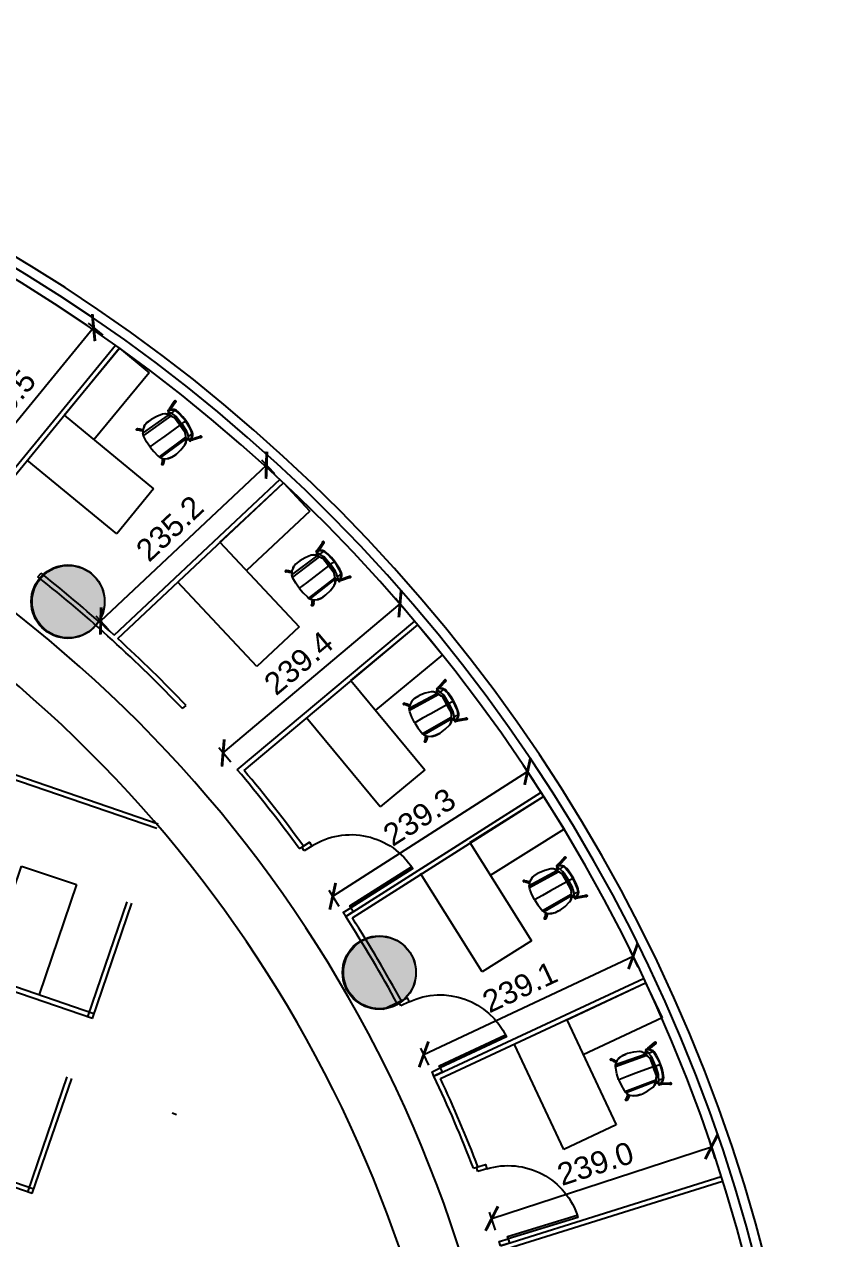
# Model space of a CAD drawing. Extents: x 53439 to 79867, y -144071 to -73305.
# Drawn here: x 73176 to 73996, y -97511 to -96255 of the extents above; entities that cross this region are included whole.
import ezdxf

# ---------------------------------------------------------------- set-up
doc = ezdxf.new("R2010")
doc.units = 0
doc.header["$LTSCALE"] = 0.1
doc.header["$MEASUREMENT"] = 0
doc.header["$PDMODE"] = 35
doc.header["$PDSIZE"] = -0.8
doc.layers.get('0').update_dxf_attribs({"linetype": 'CONTINUOUS'})
doc.layers.get('DEFPOINTS').update_dxf_attribs({"linetype": 'CONTINUOUS'})
for name, color, linetype in [('DOOR', 30, 'CONTINUOUS'), ('LAYER4', 130, 'CONTINUOUS'), ('THIN_HA', 253, 'CONTINUOUS'), ('WALL', 6, 'CONTINUOUS'), ('WIN', 102, 'CONTINUOUS')]:
    doc.layers.add(name, color=color, linetype=linetype)
doc.styles.add('1MM', font='arial.ttf')
doc.dimstyles.new('KRI', dxfattribs={"dimtxt": 23, "dimasz": 20, "dimexe": 7, "dimexo": 0, "dimgap": 9, "dimtad": 1, "dimdec": 1, "dimzin": 1, "dimtxsty": '1MM', "dimblk": 'ARCHTICK', "dimcen": 0.5, "dimclrd": 252, "dimclre": 252, "dimclrt": 7, "dimaunit": 1, "dimadec": 8, "dimazin": 3, "dimtfac": 1, "dimtdec": 1, "dimtmove": 0, "dimatfit": 3})

# ---------------------------------------------------------------- blocks, each defined once
blk = doc.blocks.new('HYTYH')
at = {"layer": 'THIN_HA', "linetype": 'CONTINUOUS', "ltscale": 0.1}
h = blk.add_hatch(color=2, dxfattribs=at)
edge = h.paths.add_edge_path()
edge.add_arc((-6790.212, -1139.994), 0.38, 0, 360)
h = blk.add_hatch(color=2, dxfattribs=at)
edge = h.paths.add_edge_path()
edge.add_arc((-6786.992, -1143.832), 0.38, 0, 360)
at = {"layer": 'THIN_HA', "color": 2, "linetype": 'CONTINUOUS', "ltscale": 0.1}
for centre in [(-6790.212, -1139.994), (-6786.992, -1143.832)]:
    blk.add_circle(centre, 0.38, dxfattribs=at)
blk = doc.blocks.new('A$C743E0E8D')
at = {"layer": 'WALL', "color": 7, "linetype": 'CONTINUOUS', "ltscale": 0.1}
for p, q in [((-120, 0), (0, 0)), ((-120, -60), (-120, 0)), ((0, -60), (-120, -60)), ((-40, -150), (-40, -60)), ((0, -60), (0, -150)), ((0, -150), (-40, -150))]:
    blk.add_line(p, q, dxfattribs=at)
blk = doc.blocks.new('A$C41B10BC9')
at = {"color": 7, "linetype": 'CONTINUOUS'}
for points in [[(-5.68, 9.37), (-5.71, 9.58), (-5.54, 9.7), (-5.41, 9.61)], [(-5.49, 9.7), (-5.54, 9.7), (-5.54, 9.7)], [(-5.08, 9.2), (-5.54, 9.7), (-5.54, 9.7)], [(-5.49, 9.7), (-5.51, 9.71), (-5.51, 9.71)], [(-5.41, 9.66), (-5.46, 9.66), (-5.46, 9.66)], [(-5.41, 9.61), (-5.43, 9.63), (-5.43, 9.63)], [(-4.95, 9.1), (-5.41, 9.61), (-5.41, 9.61)], [(0, 9.53), (-0.08, 9.53), (-1.56, 9.45), (-3.04, 9.23), (-3.38, 9.15)], [(2.6, 0.13), (2.42, 0), (0, 0), (0, 4.78), (0, 7.2), (0, 9.53), (0.08, 9.53), (1.57, 9.45), (3.06, 9.23), (3.52, 9.15)], [(5.43, 9.61), (4.96, 9.1), (4.96, 9.1)], [(5.1, 9.2), (5.56, 9.7), (5.56, 9.7)], [(5.38, 9.58), (5.38, 9.61), (5.43, 9.66)], [(5.38, 9.61), (5.43, 9.66), (5.43, 9.61)], [(5.43, 9.61), (5.41, 9.63), (5.41, 9.63)], [(5.56, 9.7), (5.43, 9.61), (5.43, 9.61)], [(5.68, 9.37), (5.73, 9.58), (5.56, 9.7)], [(5.59, 9.7), (5.56, 9.7), (5.56, 9.7)], [(5.59, 9.7), (5.59, 9.71), (5.59, 9.71)], [(5.68, 9.66), (5.64, 9.7), (5.64, 9.7)], [(-5.71, 9.4), (-5.68, 9.4), (-5.68, 9.37)], [(-5.63, 9.32), (-5.68, 9.37), (-5.71, 9.37)], [(-5.68, 9.37), (-5.25, 8.85), (-5.25, 8.85)], [(-5.16, 7.58), (-5.38, 7.11), (-5.49, 6.57), (-5.54, 5.51)], [(-5.08, 9.2), (-5.25, 9.07), (-5.25, 8.85)], [(-5.25, 8.85), (-5.16, 8.82), (-5.03, 8.69), (-4.65, 8.34)], [(-5.16, 7.63), (-5.16, 7.58), (-5.16, 7.58)], [(-4.95, 9.1), (-5.08, 9.2), (-5.08, 9.2)], [(-4.4, 8.6), (-4.78, 8.98), (-4.91, 9.07), (-4.95, 9.1)], [(-3.29, 0.51), (-3.38, 9.15), (-3.94, 8.94)], [(3.44, 0.6), (3.52, 9.15), (3.86, 8.98)], [(4.96, 9.1), (4.91, 9.07), (4.8, 8.98), (4.42, 8.6)], [(4.67, 8.34), (5.1, 8.69), (5.18, 8.82), (5.26, 8.85)], [(4.96, 9.1), (5.1, 9.2), (5.1, 9.2)], [(5.1, 9.2), (5.26, 9.07), (5.26, 8.85)], [(5.18, 7.58), (5.13, 7.66), (5.13, 7.66)], [(5.18, 7.58), (5.18, 7.63), (5.18, 7.63)], [(5.56, 5.51), (5.51, 6.52), (5.21, 7.5)], [(5.26, 8.85), (5.68, 9.37), (5.68, 9.37)], [(-5.54, 5.51), (-5.56, 5.53), (-5.56, 5.53)], [(-5.54, 5.51), (-5.56, 5.53), (-5.56, 5.53)], [(-5.54, 5.51), (-5.56, 5.53), (-5.56, 5.53)], [(-5.54, 5.51), (-5.56, 5.53), (-5.56, 5.53)], [(-5.54, 5.08), (-5.56, 5.1), (-5.56, 5.1)], [(-5.54, 5.08), (-5.54, 5.51), (-5.54, 5.51)], [(-4.91, 1.9), (-5.33, 3.47), (-5.54, 5.08)], [(5.56, 5.08), (5.34, 3.47), (4.91, 1.9)], [(5.56, 5.51), (5.54, 5.53), (5.54, 5.53)], [(5.56, 5.51), (5.54, 5.53), (5.54, 5.53)], [(5.56, 5.51), (5.54, 5.53), (5.54, 5.53)], [(5.56, 5.08), (5.54, 5.1), (5.54, 5.1)], [(5.56, 5.51), (5.56, 5.08), (5.56, 5.08)], [(-4.91, 1.9), (-4.91, 1.92), (-4.91, 1.92)], [(-4.15, 0.93), (-4.62, 1.36), (-4.91, 1.87), (-4.91, 1.9)], [(-4.86, 0.25), (-4.91, 0.08), (-4.91, 0.08)], [(-4.86, 0.25), (-4.91, 0.08), (-4.91, 0.08)], [(-4.91, 0.08), (-4.86, 0.25), (-4.86, 0.25)], [(-4.86, 0.22), (-4.91, 0), (-4.91, 0)], [(-4.91, 0.08), (-4.91, 0.1), (-4.91, 0.1)], [(-4.91, 0.08), (-4.91, 0), (-4.91, 0)], [(-4.91, 0), (-4.81, -0.13), (-4.62, -0.46)], [(-4.1, -0.98), (-4.57, -0.33), (-4.86, 0.22), (-4.86, 0.25), (-4.88, 0.26), (-4.81, 0.3), (-4.65, 0.3), (-4.4, 0.22), (-4.1, 0.05)], [(-4.86, 0.25), (-4.88, 0.26), (-4.88, 0.26)], [(-3.72, -0.08), (-4.27, 0.13), (-4.53, 0.22), (-4.65, 0.3)], [(-4.1, 0.73), (-4.57, 0.25), (-4.57, 0.25)], [(-4.19, 0.08), (-3.86, 0.43), (-3.86, 0.43)], [(-4.1, 0.98), (-4.15, 0.93), (-4.15, 0.93)], [(-3.29, 0.46), (-4.15, 0.93), (-4.15, 0.93)], [(-3.97, 0.84), (-4.1, 0.73), (-4.1, 0.73)], [(-3.97, 0.63), (-4.02, 0.63), (-4.02, 0.68), (-4.05, 0.68), (-4.05, 0.73), (-4.1, 0.73)], [(-3.86, 0.43), (-3.86, 0.46), (-3.89, 0.51), (-3.94, 0.55), (-3.94, 0.6), (-3.97, 0.63)], [(-3.86, 0.43), (-3.64, 0.63), (-3.64, 0.63)], [(-2.58, 0.13), (-3.29, 0.51), (-3.81, 0.81)], [(-2.8, 0.25), (-3.29, 0.46), (-3.29, 0.46)], [(-2.8, 0.25), (-2.7, 0.22), (-2.7, 0.22)], [(0, 0), (0, -0.03), (-2.37, -0.03), (-2.58, 0.13)], [(-2.23, -0.3), (-2.42, 0), (-2.42, 0)], [(2.3, -0.13), (2.42, 0), (2.3, -0.17)], [(2.6, 0.13), (3.44, 0.6), (3.77, 0.76)], [(2.71, 0.22), (2.85, 0.25), (2.85, 0.25)], [(4.15, 0.93), (3.31, 0.46), (2.85, 0.25)], [(3.66, 0.63), (3.86, 0.43), (3.86, 0.43)], [(4.62, 0.3), (4.2, 0.08), (3.69, -0.13)], [(3.99, 0.63), (3.94, 0.6), (3.94, 0.55), (3.9, 0.51), (3.86, 0.46), (3.86, 0.43)], [(3.86, 0.43), (4.24, 0.08), (4.24, 0.08)], [(4.12, 0.73), (3.99, 0.84), (3.99, 0.84)], [(4.12, 0.73), (4.07, 0.68), (4.04, 0.63), (3.99, 0.63)], [(4.15, 0.93), (4.12, 0.98), (4.12, 0.98)], [(4.58, 0.25), (4.12, 0.73), (4.12, 0.73)], [(4.62, 0.3), (4.83, 0.3), (4.88, 0.25), (4.86, 0.26), (4.88, 0.22), (4.58, -0.33), (4.12, -0.98)], [(4.15, 0.93), (4.62, 1.36), (4.91, 1.87), (4.91, 1.9)], [(4.91, 0), (4.83, -0.13), (4.62, -0.46)], [(4.88, 0.25), (4.86, 0.26), (4.86, 0.26)], [(4.91, 0.08), (4.88, 0.25), (4.88, 0.25)], [(4.88, 0.22), (4.91, 0), (4.91, 0)], [(4.91, 1.9), (4.91, 1.92), (4.91, 1.92)], [(4.91, 0.08), (4.91, 0.1), (4.91, 0.1)], [(4.91, 0), (4.91, 0.08), (4.91, 0.08)], [(-5.41, -2.66), (-5.41, -2.71), (-5.46, -2.75), (-5.49, -2.8), (-5.49, -2.83), (-5.54, -2.83), (-5.59, -2.83), (-5.63, -2.88), (-5.68, -2.83), (-5.71, -2.83), (-5.76, -2.83), (-5.79, -2.8), (-5.79, -2.75), (-5.84, -2.71), (-5.86, -2.7)], [(-5.84, -2.58), (-5.84, -2.63), (-5.84, -2.63)], [(-5.84, -2.71), (-5.71, -2.83), (-5.49, -2.8)], [(-5, -0.33), (-5.79, -2.58), (-5.79, -2.58)], [(-5.71, -2.45), (-5.76, -2.5), (-5.79, -2.55), (-5.79, -2.58), (-5.79, -2.63), (-5.79, -2.66), (-5.79, -2.71), (-5.76, -2.75), (-5.71, -2.8), (-5.68, -2.8), (-5.63, -2.8), (-5.59, -2.8), (-5.54, -2.8), (-5.49, -2.8), (-5.49, -2.75), (-5.46, -2.71), (-5.46, -2.66), (-5.41, -2.63), (-5.46, -2.58), (-5.46, -2.55)], [(-5.46, -2.75), (-5.48, -2.75), (-5.48, -2.75)], [(-5.46, -2.71), (-4.65, -0.46), (-4.65, -0.46)], [(-5.41, -2.66), (-5.41, -2.71), (-5.46, -2.71)], [(-4.86, -0.03), (-5, -0.33), (-5, -0.33)], [(-4.78, -0.22), (-4.81, -0.25), (-4.86, -0.33), (-4.91, -0.38), (-4.91, -0.43), (-4.95, -0.46), (-4.95, -0.51)], [(-4.65, -0.46), (-4.65, -0.43), (-4.65, -0.43)], [(-2.45, -1.82), (-2.99, -1.69), (-3.51, -1.57), (-3.86, -1.39), (-4.1, -1.19), (-4.4, -0.81), (-4.62, -0.46)], [(-3.81, -1.22), (-4.1, -0.98), (-4.1, -0.98)], [(-4.1, -1.19), (-4.1, -0.98), (-4.1, -0.98)], [(-3.72, -0.13), (-3.72, -0.25), (-3.76, -0.51), (-3.76, -0.81), (-3.81, -1.22)], [(-3.81, -1.22), (-3.21, -1.44), (-2.45, -1.65), (-1.22, -1.77), (0, -1.87)], [(-2.42, -0.55), (-2.45, -0.51), (-2.58, -0.46), (-2.75, -0.43), (-3.76, -0.08)], [(-3.76, -0.08), (-3.72, -0.13), (-3.72, -0.13)], [(0, -0.63), (-2.23, -0.55), (-2.5, -0.55)], [(-2.45, -1.82), (-2.45, -1.65), (-2.45, -1.65)], [(0, -1.99), (-1.22, -1.95), (-2.45, -1.82)], [(-2.37, -0.03), (-2.28, -0.13), (-2.28, -0.13)], [(0, -0.63), (0, -0.6), (0, -0.43), (0, -0.17), (-2.28, -0.13)], [(-2.28, -0.13), (-2.2, -0.43), (-2.2, -0.46), (-2.23, -0.55)], [(-2.28, -0.13), (-2.23, -0.3), (-2.2, -0.51)], [(0, -0.63), (-2.23, -0.55), (-2.25, -0.55)], [(-2.2, -0.46), (-2.2, -0.43), (-2.2, -0.43)], [(0, -0.03), (0, -0.17), (0, -0.17)], [(3.69, -0.13), (2.8, -0.43), (2.42, -0.51), (1.95, -0.6), (0, -0.68)], [(2.25, -0.55), (2.2, -0.46), (2.2, -0.43), (2.3, -0.13), (0, -0.17)], [(4.62, -0.46), (4.42, -0.81), (4.12, -1.19), (3.86, -1.39), (3.52, -1.57), (3.01, -1.69), (2.47, -1.82), (1.24, -1.95), (0, -1.99)], [(2.2, -0.55), (0, -0.6), (0, -0.6)], [(2.08, -0.55), (0, -0.63), (0, -0.68), (0, -0.76), (0, -0.98), (0, -1.27), (0, -1.49), (0, -1.6), (0, -1.87)], [(3.74, -1.27), (3.18, -1.49), (2.47, -1.65), (1.24, -1.77), (0, -1.87)], [(0, -1.87), (0, -1.99), (0, -1.99)], [(2.2, -0.51), (2.25, -0.3), (2.3, -0.13)], [(2.2, -0.46), (2.2, -0.43), (2.2, -0.43)], [(2.3, -0.17), (2.25, -0.3), (2.25, -0.3)], [(2.47, -1.65), (2.47, -1.82), (2.47, -1.82)], [(3.69, -0.13), (3.66, -0.25), (3.69, -0.51), (3.69, -0.84), (3.74, -1.27)], [(3.69, -0.13), (3.67, -0.12), (3.67, -0.12)], [(3.74, -1.27), (3.94, -1.14), (4.12, -0.98)], [(4.12, -0.98), (4.12, -1.19), (4.12, -1.19)], [(4.67, -0.43), (4.67, -0.46), (4.67, -0.46)], [(4.67, -0.46), (5.48, -2.71), (5.48, -2.71)], [(4.8, -0.22), (4.83, -0.25), (4.88, -0.33), (4.91, -0.38), (4.91, -0.43), (4.96, -0.46), (5, -0.51)], [(5.05, -0.33), (4.88, -0.03), (4.88, -0.03)], [(5.81, -2.58), (5.05, -0.33), (5.05, -0.33)], [(5.48, -2.75), (5.46, -2.75), (5.46, -2.75)], [(5.48, -2.71), (5.51, -2.75), (5.56, -2.8), (5.59, -2.8), (5.64, -2.8), (5.68, -2.8), (5.73, -2.8), (5.77, -2.75), (5.81, -2.71), (5.81, -2.66), (5.86, -2.63), (5.81, -2.58), (5.81, -2.55), (5.77, -2.5), (5.73, -2.45)], [(5.56, -2.83), (5.68, -2.88), (5.73, -2.83), (5.86, -2.66)], [(5.68, -2.88), (5.68, -2.83), (5.68, -2.83)], [(5.73, -2.83), (5.71, -2.83), (5.71, -2.83)], [(5.86, -2.63), (5.86, -2.58), (5.86, -2.58)]]:
    blk.add_lwpolyline(points, dxfattribs=at)
for points in [[(-5.68, 9.37), (-5.68, 9.37)], [(-5.54, 5.08), (-5.54, 5.51), (-5.49, 6.49), (-5.25, 7.41), (-4.73, 8.26), (-4.4, 8.6), (-4.02, 8.9), (-3.94, 8.94), (-3.81, 0.81), (-4.1, 0.98), (-4.57, 1.36), (-4.91, 1.9), (-5.33, 3.47)], [(5.56, 5.08), (5.34, 3.47), (4.91, 1.9), (4.58, 1.36), (4.12, 0.98), (3.77, 0.76), (3.86, 8.98), (4.04, 8.9), (4.42, 8.6), (4.75, 8.26), (5.26, 7.41), (5.51, 6.49), (5.56, 5.51), (5.54, 5.53)], [(5.68, 9.37), (5.68, 9.37)], [(4.88, 0.25), (4.91, 0.08)], [(-5.76, -2.63), (-5.76, -2.58), (-5.76, -2.55), (-5.76, -2.5), (-5.71, -2.45), (-5.68, -2.45), (-5.63, -2.42), (-5.59, -2.45), (-5.54, -2.45), (-5.49, -2.45), (-5.49, -2.5), (-5.46, -2.5), (-5.46, -2.55), (-5.46, -2.58), (-5.46, -2.63), (-5.46, -2.66), (-5.49, -2.71), (-5.54, -2.75), (-5.59, -2.75), (-5.63, -2.75), (-5.68, -2.75), (-5.71, -2.71), (-5.76, -2.66)], [(0, -0.63), (0, -0.63)], [(5.64, -2.75), (5.59, -2.75), (5.56, -2.75), (5.51, -2.71), (5.51, -2.66), (5.48, -2.66), (5.48, -2.63), (5.48, -2.58), (5.48, -2.55), (5.48, -2.5), (5.51, -2.5), (5.56, -2.45), (5.59, -2.45), (5.64, -2.42), (5.68, -2.45), (5.73, -2.45), (5.77, -2.5), (5.77, -2.55), (5.81, -2.58), (5.81, -2.63), (5.77, -2.66), (5.77, -2.71), (5.73, -2.71), (5.68, -2.75)], [(5.68, -2.83), (5.68, -2.83)]]:
    blk.add_lwpolyline(points, close=True, dxfattribs=at)
for points in [[(-5.51, 9.7), (-5.61, 9.71), (-5.71, 9.66), (-5.74, 9.58), (-5.74, 9.58), (-5.77, 9.5), (-5.74, 9.38), (-5.66, 9.35)], [(-5.51, 9.7), (-5.61, 9.71), (-5.69, 9.68), (-5.73, 9.6), (-5.73, 9.6), (-5.77, 9.53), (-5.76, 9.43), (-5.69, 9.37)], [(-5.51, 9.7), (-5.59, 9.71), (-5.69, 9.68), (-5.73, 9.61), (-5.73, 9.61), (-5.77, 9.53), (-5.76, 9.45), (-5.71, 9.38)], [(-5.43, 9.65), (-5.48, 9.7), (-5.54, 9.71), (-5.61, 9.7), (-5.61, 9.7), (-5.68, 9.68), (-5.73, 9.63), (-5.74, 9.56)], [(5.73, 9.46), (5.74, 9.55), (5.71, 9.63), (5.63, 9.68), (5.63, 9.68), (5.54, 9.71), (5.46, 9.7), (5.39, 9.65)], [(5.63, 9.35), (5.69, 9.38), (5.73, 9.45), (5.73, 9.53), (5.73, 9.53), (5.71, 9.61), (5.66, 9.68), (5.59, 9.7)], [(5.66, 9.37), (5.71, 9.4), (5.74, 9.48), (5.73, 9.55), (5.73, 9.55), (5.71, 9.61), (5.66, 9.68), (5.59, 9.7)], [(5.68, 9.38), (5.73, 9.43), (5.74, 9.5), (5.71, 9.56), (5.71, 9.56), (5.69, 9.63), (5.64, 9.68), (5.59, 9.7)], [(-5.82, -2.55), (-5.86, -2.6), (-5.84, -2.66), (-5.81, -2.71), (-5.81, -2.71), (-5.77, -2.76), (-5.71, -2.8), (-5.64, -2.8)], [(-5.82, -2.66), (-5.81, -2.75), (-5.73, -2.8), (-5.64, -2.8), (-5.64, -2.8), (-5.56, -2.8), (-5.48, -2.73), (-5.46, -2.65)], [(-5.82, -2.66), (-5.81, -2.73), (-5.74, -2.8), (-5.66, -2.8), (-5.66, -2.8), (-5.58, -2.8), (-5.49, -2.75), (-5.48, -2.68)], [(-5.82, -2.7), (-5.81, -2.78), (-5.74, -2.83), (-5.66, -2.83), (-5.66, -2.83), (-5.58, -2.85), (-5.49, -2.8), (-5.48, -2.71)], [(-4.98, -0.5), (-4.95, -0.53), (-4.86, -0.56), (-4.81, -0.55), (-4.81, -0.55), (-4.75, -0.53), (-4.68, -0.5), (-4.67, -0.43)], [(4.63, -0.43), (4.67, -0.5), (4.72, -0.53), (4.78, -0.55), (4.78, -0.55), (4.85, -0.56), (4.91, -0.53), (4.95, -0.5)], [(5.43, -2.65), (5.43, -2.7), (5.44, -2.75), (5.49, -2.8), (5.49, -2.8), (5.54, -2.83), (5.59, -2.85), (5.66, -2.83)], [(5.63, -2.8), (5.68, -2.8), (5.74, -2.76), (5.77, -2.71), (5.77, -2.71), (5.81, -2.66), (5.82, -2.6), (5.81, -2.55)], [(5.64, -2.8), (5.71, -2.78), (5.76, -2.75), (5.79, -2.7), (5.79, -2.7), (5.81, -2.63), (5.81, -2.56), (5.79, -2.52)], [(5.64, -2.8), (5.71, -2.78), (5.76, -2.75), (5.77, -2.7), (5.77, -2.7), (5.81, -2.66), (5.82, -2.6), (5.79, -2.55)], [(5.64, -2.83), (5.71, -2.83), (5.76, -2.8), (5.77, -2.75), (5.77, -2.75), (5.81, -2.7), (5.82, -2.65), (5.79, -2.58)]]:
    blk.add_open_spline(points, degree=3, knots=[0, 0, 0, 0, 0.125, 0.125, 0.125, 0.125001, 1, 1, 1, 1], dxfattribs=at)
for points in [[(-5.74, 9.56), (-5.76, 9.5), (-5.74, 9.43), (-5.71, 9.38)], [(-5.39, 9.58), (-5.41, 9.65), (-5.46, 9.68), (-5.51, 9.7)], [(-5.41, 9.63), (-5.44, 9.66), (-5.48, 9.68), (-5.51, 9.7)], [(-5.43, 9.65), (-5.44, 9.66), (-5.48, 9.68), (-5.51, 9.7)], [(-5.39, 9.58), (-5.39, 9.61), (-5.41, 9.63), (-5.43, 9.65)], [(5.59, 9.7), (5.49, 9.71), (5.39, 9.68), (5.36, 9.6)], [(5.59, 9.7), (5.51, 9.71), (5.44, 9.7), (5.39, 9.65)], [(5.59, 9.7), (5.53, 9.71), (5.46, 9.7), (5.41, 9.66)], [(5.68, 9.38), (5.69, 9.4), (5.71, 9.43), (5.73, 9.46)], [(-5.1, 9.2), (-4.88, 9), (-4.67, 8.79), (-4.45, 8.59)], [(4.45, 8.62), (4.67, 8.84), (4.88, 9.03), (5.1, 9.25)], [(5.63, 9.35), (5.64, 9.35), (5.66, 9.37), (5.68, 9.38)], [(-4, 0.65), (-4.15, 0.51), (-4.29, 0.38), (-4.43, 0.23)], [(4.4, 0.22), (4.27, 0.36), (4.12, 0.51), (3.97, 0.66)], [(-5.79, -2.52), (-5.84, -2.56), (-5.86, -2.65), (-5.82, -2.7)], [(-5.81, -2.52), (-5.84, -2.56), (-5.84, -2.61), (-5.82, -2.66)], [(-5.82, -2.55), (-5.84, -2.58), (-5.84, -2.61), (-5.82, -2.66)], [(-5.82, -2.58), (-5.84, -2.61), (-5.84, -2.66), (-5.82, -2.7)], [(-5.84, -2.66), (-5.84, -2.66), (-5.84, -2.66), (-5.84, -2.65)], [(-5.79, -2.52), (-5.81, -2.53), (-5.82, -2.56), (-5.82, -2.58)], [(-5.66, -2.8), (-5.58, -2.8), (-5.49, -2.75), (-5.48, -2.66)], [(-5.03, -0.3), (-5.05, -0.36), (-5.03, -0.45), (-4.98, -0.5)], [(5, -0.5), (5.05, -0.45), (5.06, -0.36), (5.03, -0.3)], [(5.43, -2.65), (5.43, -2.66), (5.43, -2.68), (5.44, -2.71)], [(5.43, -2.65), (5.44, -2.75), (5.56, -2.81), (5.66, -2.8)], [(5.44, -2.66), (5.46, -2.75), (5.54, -2.8), (5.63, -2.8)], [(5.44, -2.66), (5.48, -2.76), (5.56, -2.81), (5.66, -2.8)], [(5.44, -2.71), (5.48, -2.8), (5.56, -2.85), (5.66, -2.83)], [(5.64, -2.83), (5.73, -2.81), (5.79, -2.75), (5.81, -2.66)], [(5.68, -2.81), (5.68, -2.8), (5.68, -2.8), (5.68, -2.8)], [(5.84, -2.58), (5.82, -2.56), (5.82, -2.53), (5.81, -2.52)], [(5.86, -2.66), (5.86, -2.61), (5.84, -2.56), (5.81, -2.52)]]:
    blk.add_open_spline(points, degree=3, dxfattribs=at)
blk = doc.blocks.new('_ARCHTICK')
at = {"layer": 'WALL', "color": 0, "const_width": 0.15}
blk.add_lwpolyline([(-0.5, -0.5), (0.5, 0.5)], dxfattribs=at)
blk = doc.blocks.new('*D448')
at = {"layer": 'DEFPOINTS', "color": 0, "linetype": 'CONTINUOUS', "ltscale": 0.1}
for p in [(73886.8, -97416.3), (73896.8, -97446.8), (73669.5, -97520.9, 0)]:
    blk.add_point(p, dxfattribs=at)
at = {"layer": 'WALL', "color": 252, "ltscale": 0.1}
for p, q in [((73659.6, -97490.4), (73886.8, -97416.3)), ((73890.7, -97428.2), (73884.7, -97409.7)), ((73663.4, -97502.3), (73657.4, -97483.7))]:
    blk.add_line(p, q, dxfattribs=at)
at = {"layer": 'WALL', "color": 252, "linetype": 'CONTINUOUS', "ltscale": 0.1, "xscale": 20, "yscale": 20, "zscale": 20}
for p, rotation in [((73886.8, -97416.3), 18.05022598997713), ((73659.6, -97490.4), 198.0502259899771)]:
    blk.add_blockref('_ARCHTICK', p, dxfattribs=dict(at, rotation=rotation))
at = {"layer": 'WALL', "color": 7, "linetype": 'CONTINUOUS', "ltscale": 0.1, "insert": (73766.8, -97433.6), "char_height": 23, "attachment_point": 5, "rotation": 18.0502, "style": '1MM'}
blk.add_mtext('239.0', dxfattribs=at)
blk = doc.blocks.new('*D449')
at = {"layer": 'DEFPOINTS', "color": 0, "linetype": 'CONTINUOUS', "ltscale": 0.1}
for p in [(73805.8, -97218.9), (73816.3, -97241.3), (73599.8, -97342.9, 0)]:
    blk.add_point(p, dxfattribs=at)
at = {"layer": 'WALL', "color": 252, "ltscale": 0.1}
for p, q in [((73811.1, -97230.2), (73802.8, -97212.5)), ((73589.3, -97320.5), (73805.8, -97218.9)), ((73594.6, -97331.8), (73586.3, -97314.2))]:
    blk.add_line(p, q, dxfattribs=at)
at = {"layer": 'WALL', "color": 252, "linetype": 'CONTINUOUS', "ltscale": 0.1, "xscale": 20, "yscale": 20, "zscale": 20}
for p, rotation in [((73805.8, -97218.9), 25.1504353222212), ((73589.3, -97320.5), 205.1504353222212)]:
    blk.add_blockref('_ARCHTICK', p, dxfattribs=dict(at, rotation=rotation))
at = {"layer": 'WALL', "color": 7, "linetype": 'CONTINUOUS', "ltscale": 0.1, "insert": (73688.7, -97250.9), "char_height": 23, "attachment_point": 5, "rotation": 25.1504, "style": '1MM'}
blk.add_mtext('239.1', dxfattribs=at)
blk = doc.blocks.new('*D450')
at = {"layer": 'DEFPOINTS', "color": 0, "linetype": 'CONTINUOUS', "ltscale": 0.1}
for p in [(73696.6, -97027.8), (73710, -97048.7), (73508.5, -97177.8, 0)]:
    blk.add_point(p, dxfattribs=at)
at = {"layer": 'WALL', "color": 252, "ltscale": 0.1}
for p, q in [((73495.1, -97156.9), (73696.6, -97027.8)), ((73703.3, -97038.3), (73692.8, -97021.9)), ((73501.9, -97167.4), (73491.4, -97151))]:
    blk.add_line(p, q, dxfattribs=at)
at = {"layer": 'WALL', "color": 252, "linetype": 'CONTINUOUS', "ltscale": 0.1, "xscale": 20, "yscale": 20, "zscale": 20}
for p, rotation in [((73696.6, -97027.8), 32.65162921682225), ((73495.1, -97156.9), 212.6516292168222)]:
    blk.add_blockref('_ARCHTICK', p, dxfattribs=dict(at, rotation=rotation))
at = {"layer": 'WALL', "color": 7, "linetype": 'CONTINUOUS', "ltscale": 0.1, "insert": (73584.7, -97074.9), "char_height": 23, "attachment_point": 5, "rotation": 32.6516, "style": '1MM'}
blk.add_mtext('239.3', dxfattribs=at)
blk = doc.blocks.new('*D451')
at = {"layer": 'DEFPOINTS', "color": 0, "linetype": 'CONTINUOUS', "ltscale": 0.1}
for p in [(73564.7, -96854.2), (73579.4, -96871.7), (73396.4, -97026.1, 0)]:
    blk.add_point(p, dxfattribs=at)
at = {"layer": 'WALL', "color": 252, "ltscale": 0.1}
for p, q in [((73572.8, -96863.8), (73560.2, -96848.9)), ((73381.7, -97008.6), (73564.7, -96854.2)), ((73389.8, -97018.2), (73377.2, -97003.3))]:
    blk.add_line(p, q, dxfattribs=at)
at = {"layer": 'WALL', "color": 252, "linetype": 'CONTINUOUS', "ltscale": 0.1, "xscale": 20, "yscale": 20, "zscale": 20}
for p, rotation in [((73564.7, -96854.2), 40.15361989925074), ((73381.7, -97008.6), 220.1536198992507)]:
    blk.add_blockref('_ARCHTICK', p, dxfattribs=dict(at, rotation=rotation))
at = {"layer": 'WALL', "color": 7, "linetype": 'CONTINUOUS', "ltscale": 0.1, "insert": (73459.9, -96915.6), "char_height": 23, "attachment_point": 5, "rotation": 40.1536, "style": '1MM'}
blk.add_mtext('239.4', dxfattribs=at)
blk = doc.blocks.new('*D452')
at = {"layer": 'DEFPOINTS', "color": 0, "linetype": 'CONTINUOUS', "ltscale": 0.1}
for p in [(73426.5, -96710.8), (73440.4, -96725.6), (73269.1, -96886.8, 0)]:
    blk.add_point(p, dxfattribs=at)
at = {"layer": 'WALL', "color": 252, "ltscale": 0.1}
for p, q in [((73255.2, -96872), (73426.5, -96710.8)), ((73435.1, -96719.9), (73421.7, -96705.7)), ((73263.7, -96881.1), (73250.4, -96866.9))]:
    blk.add_line(p, q, dxfattribs=at)
at = {"layer": 'WALL', "color": 252, "linetype": 'CONTINUOUS', "ltscale": 0.1, "xscale": 20, "yscale": 20, "zscale": 20}
for p, rotation in [((73426.5, -96710.8), 43.25149131205222), ((73255.2, -96872), 223.2514913120522)]:
    blk.add_blockref('_ARCHTICK', p, dxfattribs=dict(at, rotation=rotation))
at = {"layer": 'WALL', "color": 7, "linetype": 'CONTINUOUS', "ltscale": 0.1, "insert": (73326.6, -96776.3), "char_height": 23, "attachment_point": 5, "rotation": 43.2515, "style": '1MM'}
blk.add_mtext('235.2', dxfattribs=at)
blk = doc.blocks.new('*D453')
at = {"layer": 'DEFPOINTS', "color": 0, "linetype": 'CONTINUOUS', "ltscale": 0.1}
for p in [(73247.8, -96568.4), (73270.3, -96586.8), (73117.8, -96772.8, 0)]:
    blk.add_point(p, dxfattribs=at)
at = {"layer": 'WALL', "color": 252, "ltscale": 0.1}
for p, q in [((73095.4, -96754.3), (73247.8, -96568.4)), ((73257.5, -96576.3), (73242.4, -96563.9)), ((73105, -96762.3), (73090, -96749.9))]:
    blk.add_line(p, q, dxfattribs=at)
at = {"layer": 'WALL', "color": 252, "linetype": 'CONTINUOUS', "ltscale": 0.1, "xscale": 20, "yscale": 20, "zscale": 20}
for p, rotation in [((73247.8, -96568.4), 50.6566799003297), ((73095.4, -96754.3), 230.6566799003297)]:
    blk.add_blockref('_ARCHTICK', p, dxfattribs=dict(at, rotation=rotation))
at = {"layer": 'WALL', "color": 7, "linetype": 'CONTINUOUS', "ltscale": 0.1, "insert": (73155.6, -96648.2), "char_height": 23, "attachment_point": 5, "rotation": 50.6567, "style": '1MM'}
blk.add_mtext('240.5', dxfattribs=at)
blk = doc.blocks.new('*X463')
at = {"layer": 'DEFPOINTS', "color": 0, "linetype": 'CONTINUOUS', "ltscale": 0.1}
for p in [(72750.4, -96599.1), (73440.6, -97150.3), (73670.3, -97523.3), (72365.5, -97902.1)]:
    blk.add_point(p, dxfattribs=at)
at = {"layer": 'WALL', "color": 252, "ltscale": 0.1}
for p, q in [((72725.6, -96623.8), (72711.8, -96637.5)), ((73645.5, -97548), (73631.7, -97561.7))]:
    blk.add_line(p, q, dxfattribs=at)
blk.add_arc((72331.9, -97935.6), 1358.6, 16.19, 73.5442, dxfattribs=at)
at = {"layer": 'WALL', "color": 7, "linetype": 'CONTINUOUS', "ltscale": 0.1}
blk.add_arc((72820.9, -96658.1), 18.8, 336.8601, 156.8601, dxfattribs=at)
at = {"layer": 'WALL', "color": 252, "linetype": 'CONTINUOUS', "ltscale": 0.1, "xscale": 20, "yscale": 20, "zscale": 20}
for p, rotation in [((72716.7, -96632.6), 163.5442369615338), ((73636.6, -97556.8), 286.1899643741493)]:
    blk.add_blockref('_ARCHTICK', p, dxfattribs=dict(at, rotation=rotation))
at = {"layer": 'WALL', "color": 7, "linetype": 'CONTINUOUS', "ltscale": 0.1, "insert": (72889.1, -96677), "char_height": 23, "attachment_point": 5, "rotation": 336.8601, "style": '1MM'}
blk.add_mtext('1360.0', dxfattribs=at)
blk = doc.blocks.new('A$C764D24B9')
at = {"layer": 'DOOR'}
for points in [[(0.056, 0.111), (0.083, 0.111), (0.083, 1), (0.056, 1)], [(0, 0), (0.056, 0), (0.056, 0.111), (0, 0.111)], [(0.944, 0), (1, 0), (1, 0.111), (0.944, 0.111)]]:
    blk.add_lwpolyline(points, close=True, dxfattribs=at)
blk.add_arc((0.056, 0.111), 0.889, 0, 90, dxfattribs=at)

msp = doc.modelspace()

# ---------------------------------------------------------------- hatches: boundary and pattern name
at = {"layer": 'LAYER4', "linetype": 'CONTINUOUS', "ltscale": 0.1}
h = msp.add_hatch(color=7, dxfattribs=at)
edge = h.paths.add_edge_path()
edge.add_arc((73221.65, -96852.03), 37.5, 0, 360)
h = msp.add_hatch(color=7, dxfattribs=at)
edge = h.paths.add_edge_path()
edge.add_arc((73543.67, -97235.8), 37.5, 0, 360)

# ---------------------------------------------------------------- linework, layer by layer
at = {"layer": 'LAYER4', "color": 7, "linetype": 'CONTINUOUS', "ltscale": 0.1}
for centre in [(73221.65, -96852.03), (73543.67, -97235.8)]:
    msp.add_circle(centre, 37.5, dxfattribs=at)
at = {"layer": 'WALL', "color": 7, "linetype": 'CONTINUOUS', "ltscale": 0.1}
for p, q in [((73117.84, -96772.76, 0), (73270.52, -96586.51)), ((73121.96, -96775.63, 0), (73274.39, -96589.68)), ((73269.1, -96886.83, 0), (73440.67, -96725.42)), ((73272.8, -96890.21, 0), (73444.09, -96729.07)), ((73190.22, -96826.43, 0), (73193.39, -96822.57, 0)), ((73396.43, -97026.06, 0), (73579.98, -96872.29)), ((73403.48, -97026.68, 0), (73583.19, -96876.12)), ((73339.63, -96962.76, 0), (73343.47, -96959.54, 0)), ((73314.71, -97082.18, 0), (73111.33, -97012.45, 0)), ((73313.09, -97086.91, 0), (73114.44, -97018.8, 0)), ((73508.52, -97177.81, 0), (73710.44, -97049.41)), ((73515.44, -97179.34, 0), (73713.12, -97053.63)), ((73460.49, -97107.62, 0), (73464.71, -97104.94, 0)), ((73246.48, -97283.3), (73047.83, -97215.19)), ((73248.1, -97278.57), (73049.45, -97210.46)), ((73599.82, -97342.9, 0), (73816.64, -97242.02)), ((73606.47, -97345.32, 0), (73818.75, -97246.55)), ((73547.33, -97273.58, 0), (73569.49, -97263.26, 0)), ((73185.95, -97459.83), (72987.3, -97391.72)), ((73328.95, -97381.01, 0), (73333.68, -97382.61, 0)), ((73184.33, -97464.56), (72985.68, -97396.45)), ((73640.55, -97438.28, 0), (73645.33, -97436.78, 0)), ((73668.76, -97518.51, 0), (73896.79, -97446.83)), ((73670.26, -97523.28, 0), (73898.29, -97451.6))]:
    msp.add_line(p, q, dxfattribs=at)
for points in [[(73241.75, -97281.68), (73282.57, -97162.6)], [(73246.48, -97283.3), (73287.31, -97164.2)], [(73179.6, -97462.94), (73220.43, -97343.86)], [(73184.33, -97464.56), (73225.16, -97345.46)]]:
    msp.add_lwpolyline(points, dxfattribs=at)
for radius, start, end in [(1340.08, 17.96207, 72.18733), (1440.08, 43.59396, 51.64755), (1445.08, 47.70619, 51.64412), (1445.08, 43.58136, 47.50737), (1440.08, 36.08251, 40.20967), (1445.08, 36.06994, 40.01055), (1440.08, 28.49656, 32.69824), (1445.08, 28.51511, 32.49914), (1440.08, 21.0596, 25.1868), (1445.08, 21.0471, 24.98775)]:
    msp.add_arc((72296.65, -97955.76, 0), radius, start, end, dxfattribs=at)
at = {"layer": 'WIN'}
for radius, end in [(1701.25, 89.66321), (1691.25, 89.65921), (1681.25, 89.65921)]:
    msp.add_arc((72294.43, -97955.8), radius, 270, end, dxfattribs=at)

# ---------------------------------------------------------------- block references
at = {"yscale": 4, "zscale": 4}
for p, xscale, rotation in [((73336.8, -96669.42, 0), -3.999999999999999, 126.0226895900882), ((73490.66, -96814.98, 0), -4, 127.5355210866622), ((73613.11, -96958.66, 0), -4, 119.2872581885427), ((73737.08, -97141.93, 0), -4, 119.3049396489828), ((73826.65, -97333.35, 0), -4, 110.5574315457292)]:
    msp.add_blockref('A$C41B10BC9', p, dxfattribs=dict(at, xscale=xscale, rotation=rotation))
at = {"layer": 'THIN_HA', "color": 2, "linetype": 'CONTINUOUS', "xscale": 100, "yscale": 100, "zscale": 100}
msp.add_blockref('HYTYH', (752242.42, 17147.37), dxfattribs=at)
at = {"layer": 'WALL', "color": 7, "linetype": 'CONTINUOUS', "ltscale": 0.1}
for p, rotation in [((73008.69, -96601.08), 148.894582016282), ((73179.05, -96705.48), 140.5337743215218), ((73334.62, -96831.62), 133.1316930666721), ((73467.64, -96971.78), 129.6196493588362), ((73586.02, -97133.28), 122.0768208550252), ((73191.55, -97258.5, 0), 251.3215802834535), ((73682.98, -97310.31), 115.152257531627)]:
    msp.add_blockref('A$C743E0E8D', p, dxfattribs=dict(at, rotation=rotation))
msp.add_blockref('*X463', (0, 0), dxfattribs=at)
at = {"layer": 'WALL', "linetype": 'CONTINUOUS', "ltscale": 0.1, "extrusion": (0, 0, -1), "xscale": 85.04792601193635, "yscale": 85.04792601193635, "zscale": -85.04792601193635}
for p, rotation in [((-73508.52, -97177.81, 0), 57.63724741418822), ((-73599.82, -97342.9, 0), 64.69970432458412), ((-73668.77, -97518.54, 0), 73.03398337380008)]:
    msp.add_blockref('A$C764D24B9', p, dxfattribs=dict(at, rotation=rotation))

# ---------------------------------------------------------------- dimensions: what is measured, and where the dimension line sits
at = {"layer": 'WALL', "color": 7, "linetype": 'CONTINUOUS', "ltscale": 0.1}
for p1, p2, distance, picture, middle in [((73117.84, -96772.76, 0), (73270.31, -96586.77), 29.05, '*D453', (73155.57, -96648.2)), ((73269.1, -96886.83, 0), (73440.43, -96725.64), 20.33, '*D452', (73326.61, -96776.31)), ((73396.43, -97026.06, 0), (73579.44, -96871.66), 22.79, '*D451', (73459.85, -96915.58)), ((73508.52, -97177.81, 0), (73709.98, -97048.71), 24.82, '*D450', (73584.67, -97074.89)), ((73599.82, -97342.9, 0), (73816.29, -97241.27), 24.76, '*D449', (73688.71, -97250.89)), ((73669.52, -97520.9, 0), (73896.79, -97446.83), 32.1, '*D448', (73766.78, -97433.62))]:
    dim = msp.add_aligned_dim(p1=p1, p2=p2, distance=distance, dimstyle='KRI', override={"dimfxl": 12.5, "dimfxlon": 1}, dxfattribs=at)
    dim.commit()
    dim.dimension.update_dxf_attribs({"geometry": picture, "text_midpoint": middle})

doc.saveas('drawing.dxf')
